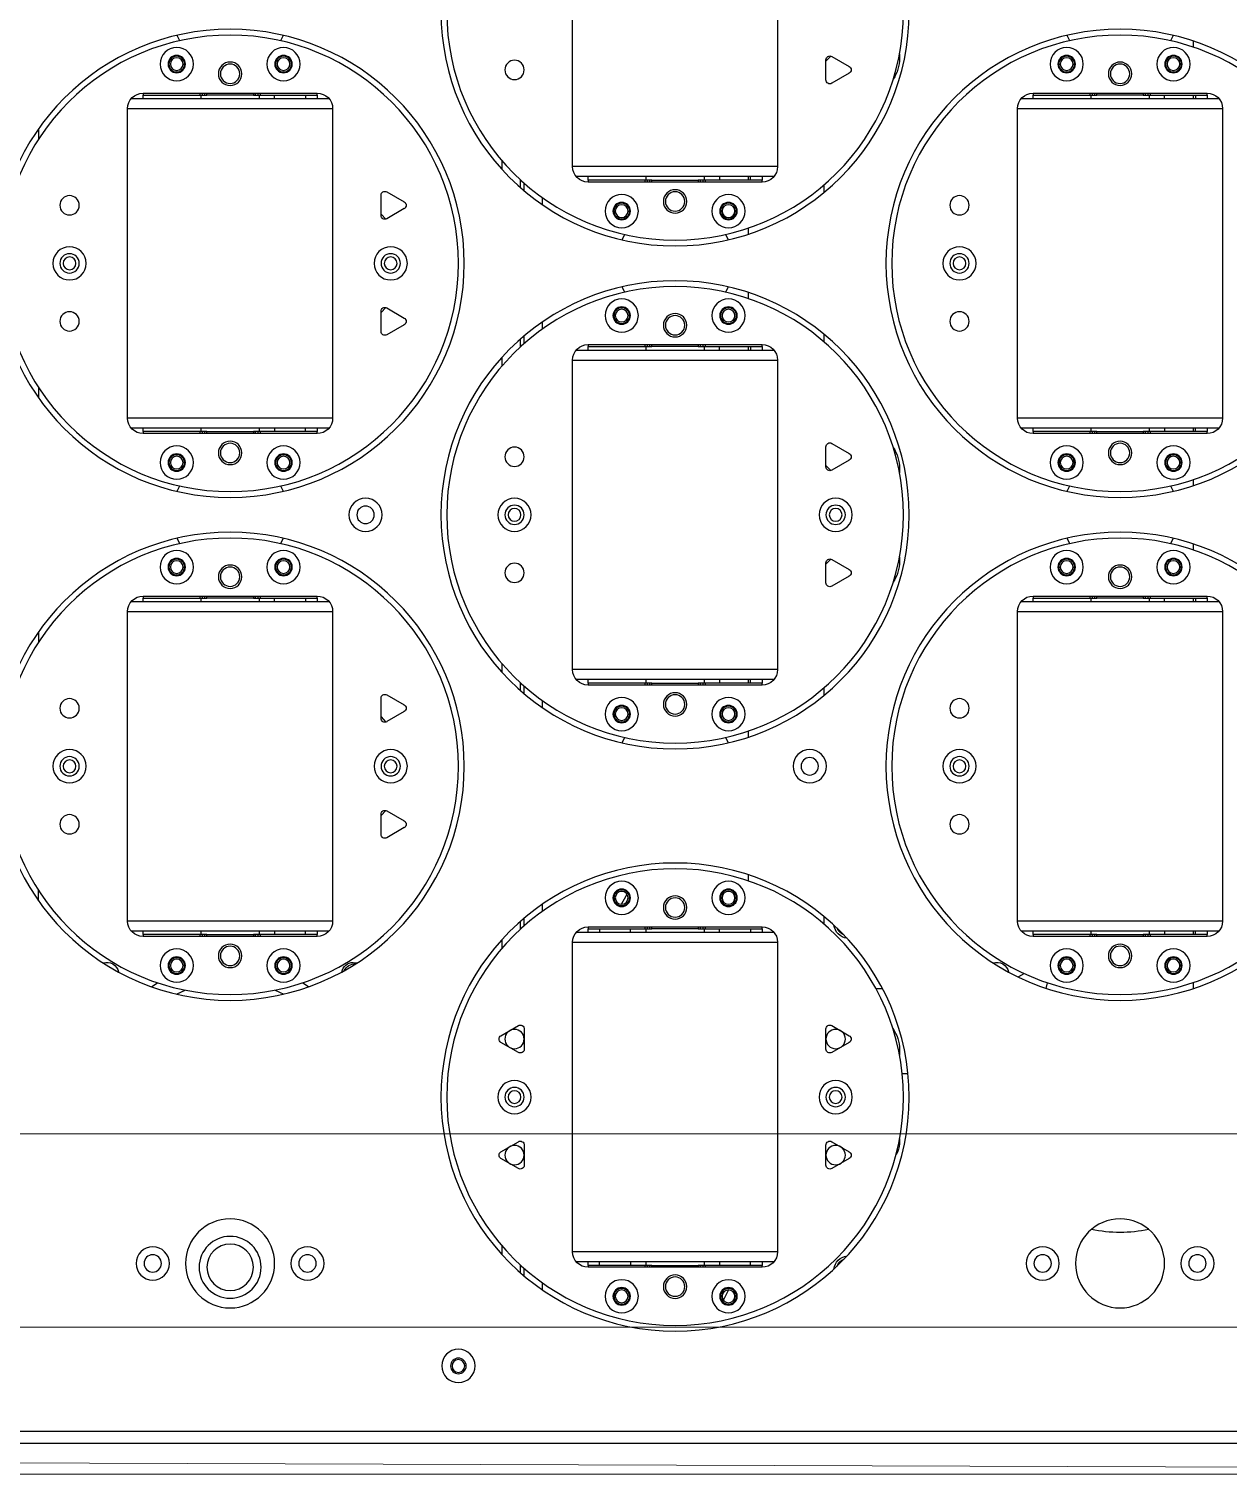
# Model space of a CAD drawing. Header units: millimetres. Extents: x 845401 to 948039, y 511594 to 550263.
# Drawn here: x 900450.8 to 900760.8, y 531303.8 to 531677.3 of the extents above; entities that cross this region are included whole.
import ezdxf

# ---------------------------------------------------------------- set-up
doc = ezdxf.new("R2010")
doc.units = ezdxf.units.MM
doc.layers.add('00', color=7, linetype='Continuous')
doc.layers.add('A-剖-0.10mm.......SECT-L01', color=255, linetype='Continuous', lineweight=18)
doc.layers.add('物流设备', color=7, linetype='Continuous', lineweight=5)

# ---------------------------------------------------------------- blocks, each defined once
blk = doc.blocks.new('*U100544')
at = {"color": 1}
blk.add_lwpolyline([(0, -630), (4173.78, -630), (4173.78, 630), (0, 630)], close=True, dxfattribs=at)
at = {"color": 4}
blk.add_lwpolyline([(0, -600), (4173.78, -600), (4173.78, 600), (0, 600)], close=True, dxfattribs=at)
for tag, p in [('设备编号', (485.24, 55.29)), ('设备高度', (489.75, -155.56))]:
    blk.add_attdef(tag, p, '', height=100)
at = {"flags": 1}
blk.add_attdef('设备类型', (14286.52, -37.08), '', height=100, dxfattribs=at)
blk = doc.blocks.new('1260包胶摆轮')
at = {"color": 7, "linetype": 'Continuous', "lineweight": 25}
for p, q in [((4843148.18, 879146.8), (4841955.59, 879146.8)), ((4843148.78, 879143.7), (4841954.98, 879143.7)), ((4842454.38, 879100.67), (4842454.38, 879102.69)), ((4842455.38, 879103.55), (4842455.38, 879101.57)), ((4842454.38, 879100.8), (4842454.52, 879100.8)), ((4842468.76, 879099.8), (4842494.38, 879099.8)), ((4842516.88, 879101.3), (4842471.88, 879101.3)), ((4842516.88, 879101.3), (4842471.88, 879101.3)), ((4842471.88, 879100.8), (4842471.88, 879101.3)), ((4842471.88, 879100.8), (4842471.88, 879101.3)), ((4842486.63, 879100.8), (4842471.88, 879100.8)), ((4842471.88, 879100.8), (4842471.88, 879099.8)), ((4842486.63, 879100.8), (4842471.88, 879100.8)), ((4842471.88, 879100.8), (4842471.88, 879099.8)), ((4842474.88, 879100.8), (4842474.88, 879099.8)), ((4842482.88, 879099.8), (4842482.88, 879100.8)), ((4842486.63, 879101.3), (4842486.63, 879100.8)), ((4842486.63, 879101.3), (4842486.63, 879100.8)), ((4842487.22, 879100.8), (4842486.63, 879100.8)), ((4842486.88, 879100.8), (4842486.88, 879099.8)), ((4842487.8, 879100.8), (4842487.22, 879100.8)), ((4842488.38, 879100.8), (4842487.8, 879100.8)), ((4842488.38, 879101.3), (4842488.38, 879100.8)), ((4842488.38, 879100.8), (4842494.38, 879100.8)), ((4842494.38, 879100.8), (4842500.38, 879100.8)), ((4842494.38, 879099.8), (4842520, 879099.8)), ((4842500.38, 879100.8), (4842500.38, 879101.3)), ((4842500.97, 879100.8), (4842500.38, 879100.8)), ((4842501.54, 879100.8), (4842500.97, 879100.8)), ((4842502.13, 879100.8), (4842501.54, 879100.8)), ((4842501.88, 879099.8), (4842501.88, 879100.8)), ((4842502.13, 879100.8), (4842502.13, 879101.3)), ((4842502.13, 879100.8), (4842502.13, 879101.3)), ((4842516.88, 879100.8), (4842502.13, 879100.8)), ((4842516.88, 879100.8), (4842502.13, 879100.8)), ((4842505.88, 879099.8), (4842505.88, 879100.8)), ((4842513.88, 879100.8), (4842513.88, 879099.8)), ((4842516.88, 879101.3), (4842516.88, 879100.8)), ((4842516.88, 879101.3), (4842516.88, 879100.8)), ((4842516.88, 879099.8), (4842516.88, 879100.8)), ((4842516.88, 879099.8), (4842516.88, 879100.8)), ((4842536.33, 879100.8), (4842536.43, 879100.8)), ((4842467.88, 879097.3), (4842467.88, 879017.3)), ((4842467.88, 879097.3), (4842467.88, 879017.3)), ((4842520.88, 879017.3), (4842520.88, 879097.3)), ((4842520.88, 879017.3), (4842520.88, 879097.3)), ((4842453.88, 879075.76), (4842449.38, 879073.16)), ((4842539.38, 879073.16), (4842534.88, 879075.76)), ((4842455.38, 879069.7), (4842455.38, 879074.9)), ((4842533.38, 879074.9), (4842533.38, 879069.7)), ((4842449.38, 879071.43), (4842453.88, 879068.83)), ((4842534.88, 879068.83), (4842539.38, 879071.43)), ((4842552.38, 879068.13), (4842552.38, 879069.3)), ((4842554.59, 879051.3), (4842553.08, 879051.3)), ((4842453.88, 879045.76), (4842449.38, 879043.16)), ((4842539.38, 879043.16), (4842534.88, 879045.76)), ((4842552.38, 879045.05), (4842552.38, 879046.46)), ((4842455.38, 879039.7), (4842455.38, 879044.9)), ((4842533.38, 879044.9), (4842533.38, 879039.7)), ((4842449.38, 879041.43), (4842453.88, 879038.83)), ((4842534.88, 879038.83), (4842539.38, 879041.43)), ((4842391.01, 879029.64), (4842393.24, 879030.69)), ((4842548.01, 879029.3), (4842546.32, 879029.3)), ((4842590.27, 879029.2), (4842590.61, 879027.73)), ((4842628.38, 879029.24), (4842628.38, 879027.66)), ((4842411.2, 879022.48), (4842412.17, 879022.64)), ((4842401.88, 879015.8), (4842356.88, 879015.8)), ((4842356.88, 879015.3), (4842356.88, 879015.8)), ((4842371.63, 879015.8), (4842371.63, 879015.3)), ((4842373.38, 879015.8), (4842373.38, 879015.3)), ((4842385.38, 879015.3), (4842385.38, 879015.8)), ((4842387.13, 879015.3), (4842387.13, 879015.8)), ((4842401.88, 879015.8), (4842401.88, 879015.3)), ((4842631.88, 879015.8), (4842586.88, 879015.8)), ((4842586.88, 879015.3), (4842586.88, 879015.8)), ((4842601.63, 879015.8), (4842601.63, 879015.3)), ((4842603.38, 879015.8), (4842603.38, 879015.3)), ((4842615.38, 879015.3), (4842615.38, 879015.8)), ((4842617.13, 879015.3), (4842617.13, 879015.8)), ((4842631.88, 879015.8), (4842631.88, 879015.3)), ((4842353.76, 879014.3), (4842405.01, 879014.3)), ((4842371.63, 879015.3), (4842356.88, 879015.3)), ((4842356.88, 879015.3), (4842356.88, 879014.3)), ((4842372.22, 879015.3), (4842371.63, 879015.3)), ((4842371.88, 879015.3), (4842371.88, 879014.3)), ((4842372.8, 879015.3), (4842372.22, 879015.3)), ((4842373.38, 879015.3), (4842372.8, 879015.3)), ((4842373.38, 879015.3), (4842385.38, 879015.3)), ((4842385.97, 879015.3), (4842385.38, 879015.3)), ((4842386.55, 879015.3), (4842385.97, 879015.3)), ((4842387.13, 879015.3), (4842386.55, 879015.3)), ((4842386.88, 879014.3), (4842386.88, 879015.3)), ((4842401.88, 879015.3), (4842387.13, 879015.3)), ((4842390.88, 879014.3), (4842390.88, 879015.3)), ((4842398.88, 879015.3), (4842398.88, 879014.3)), ((4842401.88, 879014.3), (4842401.88, 879015.3)), ((4842454.38, 879011.91), (4842454.38, 879013.93)), ((4842455.38, 879013.03), (4842455.38, 879011.05)), ((4842494.38, 879014.8), (4842468.76, 879014.8)), ((4842471.88, 879014.8), (4842471.88, 879013.8)), ((4842471.88, 879014.8), (4842471.88, 879013.8)), ((4842471.88, 879013.8), (4842486.63, 879013.8)), ((4842471.88, 879013.3), (4842471.88, 879013.8)), ((4842471.88, 879013.3), (4842471.88, 879013.8)), ((4842471.88, 879013.8), (4842486.63, 879013.8)), ((4842471.88, 879013.3), (4842516.88, 879013.3)), ((4842471.88, 879013.3), (4842516.88, 879013.3)), ((4842474.88, 879013.8), (4842474.88, 879014.8)), ((4842482.88, 879014.8), (4842482.88, 879013.8)), ((4842486.63, 879013.8), (4842486.63, 879013.3)), ((4842486.63, 879013.8), (4842486.63, 879013.3)), ((4842486.63, 879013.8), (4842487.22, 879013.8)), ((4842486.88, 879014.8), (4842486.88, 879013.8)), ((4842487.22, 879013.8), (4842487.8, 879013.8)), ((4842487.8, 879013.8), (4842488.38, 879013.8)), ((4842494.38, 879013.8), (4842488.38, 879013.8)), ((4842488.38, 879013.8), (4842488.38, 879013.3)), ((4842520, 879014.8), (4842494.38, 879014.8)), ((4842500.38, 879013.8), (4842494.38, 879013.8)), ((4842500.38, 879013.3), (4842500.38, 879013.8)), ((4842500.38, 879013.8), (4842500.97, 879013.8)), ((4842500.97, 879013.8), (4842501.54, 879013.8)), ((4842501.54, 879013.8), (4842502.13, 879013.8)), ((4842501.88, 879013.8), (4842501.88, 879014.8)), ((4842502.13, 879013.3), (4842502.13, 879013.8)), ((4842502.13, 879013.8), (4842516.88, 879013.8)), ((4842502.13, 879013.3), (4842502.13, 879013.8)), ((4842502.13, 879013.8), (4842516.88, 879013.8)), ((4842505.88, 879014.8), (4842505.88, 879013.8)), ((4842513.88, 879013.8), (4842513.88, 879014.8)), ((4842516.88, 879013.8), (4842516.88, 879014.8)), ((4842516.88, 879013.8), (4842516.88, 879014.8)), ((4842516.88, 879013.8), (4842516.88, 879013.3)), ((4842516.88, 879013.8), (4842516.88, 879013.3)), ((4842532.88, 879012.59), (4842532.88, 879010.63)), ((4842583.76, 879014.3), (4842635.01, 879014.3)), ((4842601.63, 879015.3), (4842586.88, 879015.3)), ((4842586.88, 879015.3), (4842586.88, 879014.3)), ((4842602.22, 879015.3), (4842601.63, 879015.3)), ((4842601.88, 879015.3), (4842601.88, 879014.3)), ((4842602.8, 879015.3), (4842602.22, 879015.3)), ((4842603.38, 879015.3), (4842602.8, 879015.3)), ((4842603.38, 879015.3), (4842615.38, 879015.3)), ((4842615.97, 879015.3), (4842615.38, 879015.3)), ((4842616.55, 879015.3), (4842615.97, 879015.3)), ((4842617.13, 879015.3), (4842616.55, 879015.3)), ((4842616.88, 879014.3), (4842616.88, 879015.3)), ((4842631.88, 879015.3), (4842617.13, 879015.3)), ((4842620.88, 879014.3), (4842620.88, 879015.3)), ((4842628.38, 879015.3), (4842628.38, 879014.3)), ((4842628.88, 879015.3), (4842628.88, 879014.3)), ((4842631.88, 879014.3), (4842631.88, 879015.3)), ((4842352.88, 879011.8), (4842352.88, 878931.8)), ((4842405.88, 878931.8), (4842405.88, 879011.8)), ((4842582.88, 879011.8), (4842582.88, 878931.8)), ((4842635.88, 878931.8), (4842635.88, 879011.8)), ((4842329.88, 879006.58), (4842329.88, 879003.9)), ((4842513.38, 879001.44), (4842513.38, 878999.86)), ((4842424.38, 878987.66), (4842419.88, 878990.26)), ((4842418.38, 878989.4), (4842418.38, 878984.2)), ((4842419.88, 878983.33), (4842424.38, 878985.93)), ((4842419.64, 878983.23), (4842418.38, 878984.54)), ((4842513.38, 878964.24), (4842513.38, 878962.66)), ((4842418.38, 878959.05), (4842419.64, 878960.36)), ((4842424.38, 878957.66), (4842419.88, 878960.26)), ((4842418.38, 878959.4), (4842418.38, 878954.2)), ((4842419.88, 878953.33), (4842424.38, 878955.93)), ((4842454.38, 878950.17), (4842454.38, 878952.19)), ((4842455.38, 878953.05), (4842455.38, 878951.07)), ((4842532.88, 878953.47), (4842532.88, 878951.51)), ((4842468.76, 878949.3), (4842520.01, 878949.3)), ((4842516.88, 878950.8), (4842471.88, 878950.8)), ((4842471.88, 878950.3), (4842471.88, 878950.8)), ((4842486.63, 878950.3), (4842471.88, 878950.3)), ((4842471.88, 878950.3), (4842471.88, 878949.3)), ((4842486.63, 878950.8), (4842486.63, 878950.3)), ((4842487.22, 878950.3), (4842486.63, 878950.3)), ((4842486.88, 878950.3), (4842486.88, 878949.3)), ((4842487.8, 878950.3), (4842487.22, 878950.3)), ((4842488.38, 878950.3), (4842487.8, 878950.3)), ((4842488.38, 878950.8), (4842488.38, 878950.3)), ((4842488.38, 878950.3), (4842500.38, 878950.3)), ((4842500.38, 878950.3), (4842500.38, 878950.8)), ((4842500.97, 878950.3), (4842500.38, 878950.3)), ((4842501.55, 878950.3), (4842500.97, 878950.3)), ((4842502.13, 878950.3), (4842501.55, 878950.3)), ((4842501.88, 878949.3), (4842501.88, 878950.3)), ((4842502.13, 878950.3), (4842502.13, 878950.8)), ((4842516.88, 878950.3), (4842502.13, 878950.3)), ((4842505.88, 878949.3), (4842505.88, 878950.3)), ((4842513.38, 878950.3), (4842513.38, 878949.3)), ((4842513.88, 878950.3), (4842513.88, 878949.3)), ((4842516.88, 878950.8), (4842516.88, 878950.3)), ((4842516.88, 878949.3), (4842516.88, 878950.3)), ((4842467.88, 878946.8), (4842467.88, 878866.8)), ((4842520.88, 878866.8), (4842520.88, 878946.8)), ((4842329.88, 878937.02), (4842329.88, 878939.7)), ((4842405.01, 878929.3), (4842353.76, 878929.3)), ((4842356.88, 878929.3), (4842356.88, 878928.3)), ((4842356.88, 878927.8), (4842356.88, 878928.3)), ((4842356.88, 878928.3), (4842371.63, 878928.3)), ((4842356.88, 878927.8), (4842401.88, 878927.8)), ((4842371.63, 878928.3), (4842371.63, 878927.8)), ((4842371.63, 878928.3), (4842372.22, 878928.3)), ((4842371.88, 878929.3), (4842371.88, 878928.3)), ((4842372.22, 878928.3), (4842372.8, 878928.3)), ((4842372.8, 878928.3), (4842373.38, 878928.3)), ((4842385.38, 878928.3), (4842373.38, 878928.3)), ((4842373.38, 878928.3), (4842373.38, 878927.8)), ((4842385.38, 878927.8), (4842385.38, 878928.3)), ((4842385.38, 878928.3), (4842385.97, 878928.3)), ((4842385.97, 878928.3), (4842386.55, 878928.3)), ((4842386.55, 878928.3), (4842387.13, 878928.3)), ((4842386.88, 878928.3), (4842386.88, 878929.3)), ((4842387.13, 878927.8), (4842387.13, 878928.3)), ((4842387.13, 878928.3), (4842401.88, 878928.3)), ((4842390.88, 878929.3), (4842390.88, 878928.3)), ((4842398.88, 878928.3), (4842398.88, 878929.3)), ((4842401.88, 878928.3), (4842401.88, 878929.3)), ((4842401.88, 878928.3), (4842401.88, 878927.8)), ((4842635.01, 878929.3), (4842583.76, 878929.3)), ((4842586.88, 878929.3), (4842586.88, 878928.3)), ((4842586.88, 878928.3), (4842601.63, 878928.3)), ((4842586.88, 878927.8), (4842586.88, 878928.3)), ((4842586.88, 878927.8), (4842631.88, 878927.8)), ((4842601.63, 878928.3), (4842601.63, 878927.8)), ((4842601.63, 878928.3), (4842602.22, 878928.3)), ((4842601.88, 878929.3), (4842601.88, 878928.3)), ((4842602.22, 878928.3), (4842602.8, 878928.3)), ((4842602.8, 878928.3), (4842603.38, 878928.3)), ((4842615.38, 878928.3), (4842603.38, 878928.3)), ((4842603.38, 878928.3), (4842603.38, 878927.8)), ((4842615.38, 878927.8), (4842615.38, 878928.3)), ((4842615.38, 878928.3), (4842615.97, 878928.3)), ((4842615.97, 878928.3), (4842616.55, 878928.3)), ((4842616.55, 878928.3), (4842617.13, 878928.3)), ((4842616.88, 878928.3), (4842616.88, 878929.3)), ((4842617.13, 878928.3), (4842631.88, 878928.3)), ((4842617.13, 878927.8), (4842617.13, 878928.3)), ((4842620.88, 878929.3), (4842620.88, 878928.3)), ((4842628.38, 878929.3), (4842628.38, 878928.3)), ((4842628.88, 878928.3), (4842628.88, 878929.3)), ((4842631.88, 878928.3), (4842631.88, 878929.3)), ((4842631.88, 878928.3), (4842631.88, 878927.8)), ((4842533.38, 878924.4), (4842533.38, 878919.2)), ((4842539.38, 878922.66), (4842534.88, 878925.26)), ((4842534.64, 878918.23), (4842533.38, 878919.54)), ((4842534.88, 878918.33), (4842539.38, 878920.93)), ((4842552.38, 878917.63), (4842552.38, 878918.8)), ((4842628.38, 878915.94), (4842628.38, 878914.36)), ((4842628.38, 878899.24), (4842628.38, 878897.66)), ((4842533.38, 878894.05), (4842534.64, 878895.36)), ((4842533.38, 878894.4), (4842533.38, 878889.2)), ((4842539.38, 878892.66), (4842534.88, 878895.26)), ((4842552.38, 878894.8), (4842552.38, 878895.96)), ((4842534.88, 878888.33), (4842539.38, 878890.93)), ((4842401.88, 878885.8), (4842356.88, 878885.8)), ((4842356.88, 878885.3), (4842356.88, 878885.8)), ((4842371.63, 878885.3), (4842356.88, 878885.3)), ((4842356.88, 878885.3), (4842356.88, 878884.3)), ((4842371.63, 878885.8), (4842371.63, 878885.3)), ((4842372.22, 878885.3), (4842371.63, 878885.3)), ((4842371.88, 878885.3), (4842371.88, 878884.3)), ((4842372.8, 878885.3), (4842372.22, 878885.3)), ((4842373.38, 878885.3), (4842372.8, 878885.3)), ((4842373.38, 878885.8), (4842373.38, 878885.3)), ((4842373.38, 878885.3), (4842385.38, 878885.3)), ((4842385.38, 878885.3), (4842385.38, 878885.8)), ((4842385.97, 878885.3), (4842385.38, 878885.3)), ((4842386.55, 878885.3), (4842385.97, 878885.3)), ((4842387.13, 878885.3), (4842386.55, 878885.3)), ((4842386.88, 878884.3), (4842386.88, 878885.3)), ((4842387.13, 878885.3), (4842387.13, 878885.8)), ((4842401.88, 878885.3), (4842387.13, 878885.3)), ((4842390.88, 878884.3), (4842390.88, 878885.3)), ((4842398.88, 878885.3), (4842398.88, 878884.3)), ((4842401.88, 878885.8), (4842401.88, 878885.3)), ((4842401.88, 878884.3), (4842401.88, 878885.3)), ((4842631.88, 878885.8), (4842586.88, 878885.8)), ((4842586.88, 878885.3), (4842586.88, 878885.8)), ((4842601.63, 878885.3), (4842586.88, 878885.3)), ((4842586.88, 878885.3), (4842586.88, 878884.3)), ((4842601.63, 878885.8), (4842601.63, 878885.3)), ((4842602.22, 878885.3), (4842601.63, 878885.3)), ((4842601.88, 878885.3), (4842601.88, 878884.3)), ((4842602.8, 878885.3), (4842602.22, 878885.3)), ((4842603.38, 878885.3), (4842602.8, 878885.3)), ((4842603.38, 878885.8), (4842603.38, 878885.3)), ((4842603.38, 878885.3), (4842615.38, 878885.3)), ((4842615.38, 878885.3), (4842615.38, 878885.8)), ((4842615.97, 878885.3), (4842615.38, 878885.3)), ((4842616.55, 878885.3), (4842615.97, 878885.3)), ((4842617.13, 878885.3), (4842616.55, 878885.3)), ((4842616.88, 878884.3), (4842616.88, 878885.3)), ((4842617.13, 878885.3), (4842617.13, 878885.8)), ((4842631.88, 878885.3), (4842617.13, 878885.3)), ((4842620.88, 878884.3), (4842620.88, 878885.3)), ((4842628.38, 878885.3), (4842628.38, 878884.3)), ((4842628.88, 878885.3), (4842628.88, 878884.3)), ((4842631.88, 878885.8), (4842631.88, 878885.3)), ((4842631.88, 878884.3), (4842631.88, 878885.3)), ((4842352.88, 878881.8), (4842352.88, 878801.8)), ((4842353.76, 878884.3), (4842405.01, 878884.3)), ((4842405.88, 878801.8), (4842405.88, 878881.8)), ((4842582.88, 878881.8), (4842582.88, 878801.8)), ((4842583.76, 878884.3), (4842635.01, 878884.3)), ((4842635.88, 878801.8), (4842635.88, 878881.8)), ((4842329.88, 878873.9), (4842329.88, 878876.58)), ((4842454.38, 878861.41), (4842454.38, 878863.43)), ((4842455.38, 878862.53), (4842455.38, 878860.55)), ((4842520.01, 878864.3), (4842468.76, 878864.3)), ((4842471.88, 878864.3), (4842471.88, 878863.3)), ((4842471.88, 878862.8), (4842471.88, 878863.3)), ((4842471.88, 878863.3), (4842486.63, 878863.3)), ((4842471.88, 878862.8), (4842516.88, 878862.8)), ((4842486.63, 878863.3), (4842486.63, 878862.8)), ((4842486.63, 878863.3), (4842487.22, 878863.3)), ((4842486.88, 878864.3), (4842486.88, 878863.3)), ((4842487.22, 878863.3), (4842487.8, 878863.3)), ((4842487.8, 878863.3), (4842488.38, 878863.3)), ((4842500.38, 878863.3), (4842488.38, 878863.3)), ((4842488.38, 878863.3), (4842488.38, 878862.8)), ((4842500.38, 878862.8), (4842500.38, 878863.3)), ((4842500.38, 878863.3), (4842500.97, 878863.3)), ((4842500.97, 878863.3), (4842501.55, 878863.3)), ((4842501.55, 878863.3), (4842502.13, 878863.3)), ((4842501.88, 878863.3), (4842501.88, 878864.3)), ((4842502.13, 878862.8), (4842502.13, 878863.3)), ((4842502.13, 878863.3), (4842516.88, 878863.3)), ((4842505.88, 878864.3), (4842505.88, 878863.3)), ((4842513.38, 878864.3), (4842513.38, 878863.3)), ((4842513.88, 878863.3), (4842513.88, 878864.3)), ((4842516.88, 878863.3), (4842516.88, 878864.3)), ((4842516.88, 878863.3), (4842516.88, 878862.8)), ((4842418.38, 878859.4), (4842418.38, 878854.2)), ((4842424.38, 878857.66), (4842419.88, 878860.26)), ((4842532.88, 878862.09), (4842532.88, 878860.13)), ((4842419.88, 878853.33), (4842424.38, 878855.93)), ((4842419.64, 878853.23), (4842418.38, 878854.54)), ((4842513.38, 878850.94), (4842513.38, 878849.36)), ((4842513.38, 878834.24), (4842513.38, 878832.66)), ((4842418.38, 878829.05), (4842419.64, 878830.36)), ((4842418.38, 878829.4), (4842418.38, 878824.2)), ((4842424.38, 878827.66), (4842419.88, 878830.26)), ((4842419.88, 878823.33), (4842424.38, 878825.93)), ((4842454.38, 878820.17), (4842454.38, 878822.19)), ((4842455.38, 878823.05), (4842455.38, 878821.07)), ((4842532.88, 878823.47), (4842532.88, 878821.51)), ((4842468.76, 878819.3), (4842520.01, 878819.3)), ((4842516.88, 878820.8), (4842471.88, 878820.8)), ((4842471.88, 878820.3), (4842471.88, 878820.8)), ((4842486.63, 878820.3), (4842471.88, 878820.3)), ((4842471.88, 878820.3), (4842471.88, 878819.3)), ((4842486.63, 878820.8), (4842486.63, 878820.3)), ((4842487.22, 878820.3), (4842486.63, 878820.3)), ((4842486.88, 878820.3), (4842486.88, 878819.3)), ((4842487.8, 878820.3), (4842487.22, 878820.3)), ((4842488.38, 878820.3), (4842487.8, 878820.3)), ((4842488.38, 878820.8), (4842488.38, 878820.3)), ((4842488.38, 878820.3), (4842500.38, 878820.3)), ((4842500.38, 878820.3), (4842500.38, 878820.8)), ((4842500.97, 878820.3), (4842500.38, 878820.3)), ((4842501.55, 878820.3), (4842500.97, 878820.3)), ((4842502.13, 878820.3), (4842501.55, 878820.3)), ((4842501.88, 878819.3), (4842501.88, 878820.3)), ((4842502.13, 878820.3), (4842502.13, 878820.8)), ((4842516.88, 878820.3), (4842502.13, 878820.3)), ((4842505.88, 878819.3), (4842505.88, 878820.3)), ((4842513.38, 878820.3), (4842513.38, 878819.3)), ((4842513.88, 878820.3), (4842513.88, 878819.3)), ((4842516.88, 878820.8), (4842516.88, 878820.3)), ((4842516.88, 878819.3), (4842516.88, 878820.3)), ((4842467.88, 878816.8), (4842467.88, 878736.8)), ((4842520.88, 878736.8), (4842520.88, 878816.8)), ((4842329.88, 878807.02), (4842329.88, 878809.7)), ((4842405.01, 878799.3), (4842353.76, 878799.3)), ((4842356.88, 878799.3), (4842356.88, 878798.3)), ((4842371.88, 878799.3), (4842371.88, 878798.3)), ((4842386.88, 878798.3), (4842386.88, 878799.3)), ((4842390.88, 878799.3), (4842390.88, 878798.3)), ((4842398.88, 878798.3), (4842398.88, 878799.3)), ((4842401.88, 878798.3), (4842401.88, 878799.3)), ((4842635.01, 878799.3), (4842583.76, 878799.3)), ((4842586.88, 878799.3), (4842586.88, 878798.3)), ((4842601.88, 878799.3), (4842601.88, 878798.3)), ((4842616.88, 878798.3), (4842616.88, 878799.3)), ((4842620.88, 878799.3), (4842620.88, 878798.3)), ((4842628.38, 878799.3), (4842628.38, 878798.3)), ((4842628.88, 878798.3), (4842628.88, 878799.3)), ((4842631.88, 878798.3), (4842631.88, 878799.3)), ((4842356.88, 878797.8), (4842356.88, 878798.3)), ((4842356.88, 878798.3), (4842371.63, 878798.3)), ((4842356.88, 878797.8), (4842401.88, 878797.8)), ((4842371.63, 878798.3), (4842371.63, 878797.8)), ((4842371.63, 878798.3), (4842372.22, 878798.3)), ((4842372.22, 878798.3), (4842372.8, 878798.3)), ((4842372.8, 878798.3), (4842373.38, 878798.3)), ((4842385.38, 878798.3), (4842373.38, 878798.3)), ((4842373.38, 878798.3), (4842373.38, 878797.8)), ((4842385.38, 878797.8), (4842385.38, 878798.3)), ((4842385.38, 878798.3), (4842385.97, 878798.3)), ((4842385.97, 878798.3), (4842386.55, 878798.3)), ((4842386.55, 878798.3), (4842387.13, 878798.3)), ((4842387.13, 878798.3), (4842401.88, 878798.3)), ((4842387.13, 878797.8), (4842387.13, 878798.3)), ((4842401.88, 878798.3), (4842401.88, 878797.8)), ((4842539.38, 878792.66), (4842534.88, 878795.26)), ((4842586.88, 878797.8), (4842586.88, 878798.3)), ((4842586.88, 878798.3), (4842601.63, 878798.3)), ((4842586.88, 878797.8), (4842631.88, 878797.8)), ((4842601.63, 878798.3), (4842601.63, 878797.8)), ((4842601.63, 878798.3), (4842602.22, 878798.3)), ((4842602.22, 878798.3), (4842602.8, 878798.3)), ((4842602.8, 878798.3), (4842603.38, 878798.3)), ((4842615.38, 878798.3), (4842603.38, 878798.3)), ((4842603.38, 878798.3), (4842603.38, 878797.8)), ((4842615.38, 878797.8), (4842615.38, 878798.3)), ((4842615.38, 878798.3), (4842615.97, 878798.3)), ((4842615.97, 878798.3), (4842616.55, 878798.3)), ((4842616.55, 878798.3), (4842617.13, 878798.3)), ((4842617.13, 878797.8), (4842617.13, 878798.3)), ((4842617.13, 878798.3), (4842631.88, 878798.3)), ((4842631.88, 878798.3), (4842631.88, 878797.8)), ((4842533.38, 878794.4), (4842533.38, 878789.2)), ((4842534.64, 878788.23), (4842533.38, 878789.54)), ((4842534.88, 878788.33), (4842539.38, 878790.93)), ((4842552.38, 878787.63), (4842552.38, 878788.8)), ((4842628.38, 878785.94), (4842628.38, 878784.36))]:
    blk.add_line(p, q, dxfattribs=at)
at = {"color": 8, "linetype": 'Continuous', "lineweight": 25}
for p, q in [((4842460.12, 879107.16), (4842460.12, 879105.33)), ((4842449.64, 879095.76), (4842449.64, 879098.02)), ((4842487.22, 879101.3), (4842487.22, 879100.8)), ((4842487.8, 879100.8), (4842487.8, 879101.3)), ((4842500.97, 879101.3), (4842500.97, 879100.8)), ((4842501.54, 879100.8), (4842501.54, 879101.3)), ((4842520.88, 879097.3), (4842467.88, 879097.3)), ((4842520.88, 879097.3), (4842467.88, 879097.3)), ((4842372.22, 879015.8), (4842372.22, 879015.3)), ((4842372.8, 879015.3), (4842372.8, 879015.8)), ((4842385.97, 879015.8), (4842385.97, 879015.3)), ((4842386.55, 879015.3), (4842386.55, 879015.8)), ((4842449.64, 879016.57), (4842449.64, 879018.83)), ((4842467.88, 879017.3), (4842520.88, 879017.3)), ((4842467.88, 879017.3), (4842520.88, 879017.3)), ((4842602.22, 879015.8), (4842602.22, 879015.3)), ((4842602.8, 879015.3), (4842602.8, 879015.8)), ((4842615.97, 879015.8), (4842615.97, 879015.3)), ((4842616.55, 879015.3), (4842616.55, 879015.8)), ((4842487.22, 879013.8), (4842487.22, 879013.3)), ((4842487.8, 879013.3), (4842487.8, 879013.8)), ((4842500.97, 879013.8), (4842500.97, 879013.3)), ((4842501.54, 879013.3), (4842501.54, 879013.8)), ((4842405.88, 879011.8), (4842352.88, 879011.8)), ((4842460.12, 879009.27), (4842460.12, 879007.44)), ((4842635.88, 879011.8), (4842582.88, 879011.8)), ((4842460.12, 878956.66), (4842460.12, 878954.83)), ((4842487.22, 878950.8), (4842487.22, 878950.3)), ((4842487.8, 878950.3), (4842487.8, 878950.8)), ((4842500.97, 878950.8), (4842500.97, 878950.3)), ((4842501.55, 878950.3), (4842501.55, 878950.8)), ((4842449.64, 878945.26), (4842449.64, 878947.52)), ((4842520.88, 878946.8), (4842467.88, 878946.8)), ((4842352.88, 878931.8), (4842405.88, 878931.8)), ((4842582.88, 878931.8), (4842635.88, 878931.8)), ((4842372.22, 878928.3), (4842372.22, 878927.8)), ((4842372.8, 878927.8), (4842372.8, 878928.3)), ((4842385.97, 878928.3), (4842385.97, 878927.8)), ((4842386.55, 878927.8), (4842386.55, 878928.3)), ((4842602.22, 878928.3), (4842602.22, 878927.8)), ((4842602.8, 878927.8), (4842602.8, 878928.3)), ((4842615.97, 878928.3), (4842615.97, 878927.8)), ((4842616.55, 878927.8), (4842616.55, 878928.3)), ((4842372.22, 878885.8), (4842372.22, 878885.3)), ((4842372.8, 878885.3), (4842372.8, 878885.8)), ((4842385.97, 878885.8), (4842385.97, 878885.3)), ((4842386.55, 878885.3), (4842386.55, 878885.8)), ((4842602.22, 878885.8), (4842602.22, 878885.3)), ((4842602.8, 878885.3), (4842602.8, 878885.8)), ((4842615.97, 878885.8), (4842615.97, 878885.3)), ((4842616.55, 878885.3), (4842616.55, 878885.8)), ((4842405.88, 878881.8), (4842352.88, 878881.8)), ((4842635.88, 878881.8), (4842582.88, 878881.8)), ((4842449.64, 878866.07), (4842449.64, 878868.34)), ((4842467.88, 878866.8), (4842520.88, 878866.8)), ((4842487.22, 878863.3), (4842487.22, 878862.8)), ((4842487.8, 878862.8), (4842487.8, 878863.3)), ((4842500.97, 878863.3), (4842500.97, 878862.8)), ((4842501.55, 878862.8), (4842501.55, 878863.3)), ((4842460.12, 878858.77), (4842460.12, 878856.94)), ((4842460.12, 878826.66), (4842460.12, 878824.83)), ((4842487.22, 878820.8), (4842487.22, 878820.3)), ((4842487.8, 878820.3), (4842487.8, 878820.8)), ((4842500.97, 878820.8), (4842500.97, 878820.3)), ((4842501.55, 878820.3), (4842501.55, 878820.8)), ((4842449.64, 878815.26), (4842449.64, 878817.52)), ((4842520.88, 878816.8), (4842467.88, 878816.8)), ((4842352.88, 878801.8), (4842405.88, 878801.8)), ((4842582.88, 878801.8), (4842635.88, 878801.8)), ((4842372.22, 878798.3), (4842372.22, 878797.8)), ((4842372.8, 878797.8), (4842372.8, 878798.3)), ((4842385.97, 878798.3), (4842385.97, 878797.8)), ((4842386.55, 878797.8), (4842386.55, 878798.3)), ((4842602.22, 878798.3), (4842602.22, 878797.8)), ((4842602.8, 878797.8), (4842602.8, 878798.3)), ((4842615.97, 878798.3), (4842615.97, 878797.8)), ((4842616.55, 878797.8), (4842616.55, 878798.3))]:
    blk.add_line(p, q, dxfattribs=at)
at = {"color": 7, "linetype": 'Continuous', "lineweight": 25, "flags": 128}
for points in [[(4842508.2, 879107.15), (4842507.06, 879109.33), (4842506.81, 879109.71)], [(4842365.52, 879030.69), (4842365.66, 879030.62), (4842367.76, 879029.64)], [(4842359.08, 879028.79), (4842359.39, 879028.57), (4842360.64, 879027.74)], [(4842398.13, 879027.74), (4842399.37, 879028.57), (4842399.69, 879028.79)], [(4842583.02, 879026.25), (4842583.2, 879026.15), (4842584.57, 879025.33)], [(4842480.57, 879007.45), (4842481.71, 879005.27), (4842481.96, 879004.89)], [(4842480.67, 878965.72), (4842480.69, 878965.66), (4842481.36, 878964.34)], [(4842507.4, 878964.34), (4842508.07, 878965.66), (4842508.1, 878965.72)], [(4842366.36, 878914.25), (4842366.2, 878913.96), (4842365.67, 878912.87)], [(4842393.1, 878912.87), (4842392.56, 878913.96), (4842392.4, 878914.25)], [(4842596.36, 878914.25), (4842596.2, 878913.96), (4842595.67, 878912.87)], [(4842623.1, 878912.87), (4842622.56, 878913.96), (4842622.4, 878914.25)], [(4842365.67, 878900.72), (4842365.69, 878900.66), (4842366.36, 878899.34)], [(4842392.4, 878899.34), (4842393.07, 878900.66), (4842393.1, 878900.72)], [(4842595.67, 878900.72), (4842595.69, 878900.66), (4842596.36, 878899.34)], [(4842622.4, 878899.34), (4842623.07, 878900.66), (4842623.1, 878900.72)], [(4842481.36, 878849.25), (4842481.2, 878848.96), (4842480.67, 878847.87)], [(4842508.1, 878847.87), (4842507.56, 878848.96), (4842507.4, 878849.25)], [(4842480.67, 878835.72), (4842480.69, 878835.66), (4842481.36, 878834.34)], [(4842507.4, 878834.34), (4842508.07, 878835.66), (4842508.1, 878835.72)], [(4842366.36, 878784.25), (4842366.2, 878783.96), (4842365.67, 878782.87)], [(4842393.1, 878782.87), (4842392.56, 878783.96), (4842392.4, 878784.25)], [(4842596.36, 878784.25), (4842596.2, 878783.96), (4842595.67, 878782.87)], [(4842623.1, 878782.87), (4842622.56, 878783.96), (4842622.4, 878784.25)]]:
    blk.add_lwpolyline(points, dxfattribs=at)
at = {"color": 7, "linetype": 'Continuous', "lineweight": 25}
for centre, radius in [((4842438.38, 879126.8), 4.3), ((4842438.38, 879126.8), 2.02), ((4842438.38, 879126.8), 1.65), ((4842494.38, 879057.3), 60.5), ((4842494.38, 879057.3), 59), ((4842494.38, 879057.3), 59), ((4842480.58, 879108.8), 4.3), ((4842480.58, 879108.8), 4.3), ((4842508.18, 879108.8), 4.3), ((4842508.18, 879108.8), 4.3), ((4842379.38, 879100.3), 11.5), ((4842379.38, 879101.3), 8), ((4842480.58, 879108.8), 2.25), ((4842480.58, 879108.8), 2.25), ((4842480.58, 879108.8), 2.03), ((4842480.58, 879108.8), 2.03), ((4842480.58, 879108.8), 1.65), ((4842480.58, 879108.8), 1.65), ((4842494.38, 879106.3), 3.03), ((4842494.38, 879106.3), 3.03), ((4842508.18, 879108.8), 2.25), ((4842508.18, 879108.8), 2.25), ((4842508.18, 879108.8), 2.03), ((4842508.18, 879108.8), 2.02), ((4842508.18, 879108.8), 1.65), ((4842508.18, 879108.8), 1.65), ((4842609.38, 879100.3), 11.5), ((4842379.38, 879101.3), 6), ((4842494.38, 879106.3), 2.5), ((4842494.38, 879106.3), 2.5), ((4842359.38, 879100.3), 4.3), ((4842359.38, 879100.3), 2.25), ((4842399.38, 879100.3), 4.3), ((4842399.38, 879100.3), 2.25), ((4842589.38, 879100.3), 4.3), ((4842589.38, 879100.3), 2.25), ((4842629.38, 879100.3), 4.3), ((4842629.38, 879100.3), 2.25), ((4842452.88, 879072.3), 2.5), ((4842535.88, 879072.3), 2.5), ((4842452.88, 879057.3), 4.3), ((4842452.88, 879057.3), 4.3), ((4842535.88, 879057.3), 4.3), ((4842535.88, 879057.3), 4.3), ((4842452.88, 879057.3), 2.5), ((4842452.88, 879057.3), 2.5), ((4842452.88, 879057.3), 1.65), ((4842452.88, 879057.3), 1.65), ((4842535.88, 879057.3), 2.5), ((4842535.88, 879057.3), 2.5), ((4842535.88, 879057.3), 1.65), ((4842535.88, 879057.3), 1.65), ((4842452.88, 879042.3), 2.5), ((4842535.88, 879042.3), 2.5), ((4842379.38, 878971.8), 60.5), ((4842379.38, 878971.8), 59), ((4842609.38, 878971.8), 60.5), ((4842609.38, 878971.8), 59), ((4842365.58, 879023.3), 4.3), ((4842393.18, 879023.3), 4.3), ((4842595.58, 879023.3), 4.3), ((4842623.18, 879023.3), 4.3), ((4842365.58, 879023.3), 2.25), ((4842365.58, 879023.3), 2.03), ((4842365.58, 879023.3), 1.65), ((4842379.38, 879020.8), 3.03), ((4842379.38, 879020.8), 2.5), ((4842393.18, 879023.3), 2.25), ((4842393.18, 879023.3), 2.03), ((4842393.18, 879023.3), 1.65), ((4842595.58, 879023.3), 2.25), ((4842595.58, 879023.3), 2.03), ((4842595.58, 879023.3), 1.65), ((4842609.38, 879020.8), 3.03), ((4842609.38, 879020.8), 2.5), ((4842623.18, 879023.3), 2.25), ((4842623.18, 879023.3), 2.03), ((4842623.18, 879023.3), 1.65), ((4842480.58, 879005.8), 4.3), ((4842480.58, 879005.8), 4.3), ((4842494.38, 879008.3), 3.02), ((4842494.38, 879008.3), 3.03), ((4842494.38, 879008.3), 2.5), ((4842494.38, 879008.3), 2.5), ((4842508.18, 879005.8), 4.3), ((4842508.18, 879005.8), 4.3), ((4842480.58, 879005.8), 2.25), ((4842480.58, 879005.8), 2.25), ((4842480.58, 879005.8), 2.02), ((4842480.58, 879005.8), 2.03), ((4842480.58, 879005.8), 1.65), ((4842480.58, 879005.8), 1.65), ((4842508.18, 879005.8), 2.25), ((4842508.18, 879005.8), 2.25), ((4842508.18, 879005.8), 2.03), ((4842508.18, 879005.8), 2.02), ((4842508.18, 879005.8), 1.65), ((4842508.18, 879005.8), 1.65), ((4842337.88, 878986.8), 2.5), ((4842567.88, 878986.8), 2.5), ((4842337.88, 878971.8), 4.3), ((4842420.88, 878971.8), 4.3), ((4842529.17, 878971.8), 4.3), ((4842567.88, 878971.8), 4.3), ((4842337.88, 878971.8), 2.5), ((4842337.88, 878971.8), 1.65), ((4842420.88, 878971.8), 2.5), ((4842420.88, 878971.8), 1.65), ((4842529.17, 878971.8), 2.25), ((4842567.88, 878971.8), 2.5), ((4842567.88, 878971.8), 1.65), ((4842494.38, 878906.8), 60.5), ((4842494.38, 878906.8), 59), ((4842480.58, 878958.3), 4.3), ((4842480.58, 878958.3), 2.25), ((4842480.58, 878958.3), 2.03), ((4842480.58, 878958.3), 1.65), ((4842508.18, 878958.3), 4.3), ((4842508.18, 878958.3), 2.25), ((4842508.18, 878958.3), 2.03), ((4842508.18, 878958.3), 1.65), ((4842337.88, 878956.8), 2.5), ((4842494.38, 878955.8), 3.02), ((4842494.38, 878955.8), 2.5), ((4842567.88, 878956.8), 2.5), ((4842365.58, 878920.3), 4.3), ((4842365.58, 878920.3), 2.25), ((4842365.58, 878920.3), 2.03), ((4842379.38, 878922.8), 3.03), ((4842379.38, 878922.8), 2.5), ((4842393.18, 878920.3), 4.3), ((4842393.18, 878920.3), 2.25), ((4842393.18, 878920.3), 2.03), ((4842452.88, 878921.8), 2.5), ((4842595.58, 878920.3), 4.3), ((4842595.58, 878920.3), 2.25), ((4842595.58, 878920.3), 2.03), ((4842609.38, 878922.8), 3.03), ((4842609.38, 878922.8), 2.5), ((4842623.18, 878920.3), 4.3), ((4842623.18, 878920.3), 2.25), ((4842623.18, 878920.3), 2.03), ((4842365.58, 878920.3), 1.65), ((4842393.18, 878920.3), 1.65), ((4842595.58, 878920.3), 1.65), ((4842623.18, 878920.3), 1.65), ((4842414.38, 878906.8), 4.3), ((4842452.88, 878906.8), 4.3), ((4842535.88, 878906.8), 4.3), ((4842414.38, 878906.8), 2.25), ((4842452.88, 878906.8), 2.5), ((4842452.88, 878906.8), 1.65), ((4842535.88, 878906.8), 2.5), ((4842535.88, 878906.8), 1.65), ((4842379.38, 878841.8), 60.5), ((4842379.38, 878841.8), 59), ((4842609.38, 878841.8), 60.5), ((4842609.38, 878841.8), 59), ((4842365.58, 878893.3), 4.3), ((4842393.18, 878893.3), 4.3), ((4842595.58, 878893.3), 4.3), ((4842623.18, 878893.3), 4.3), ((4842365.58, 878893.3), 2.25), ((4842365.58, 878893.3), 2.03), ((4842365.58, 878893.3), 1.65), ((4842379.38, 878890.8), 3.03), ((4842379.38, 878890.8), 2.5), ((4842393.18, 878893.3), 2.25), ((4842393.18, 878893.3), 2.03), ((4842393.18, 878893.3), 1.65), ((4842452.88, 878891.8), 2.5), ((4842595.58, 878893.3), 2.25), ((4842595.58, 878893.3), 2.02), ((4842595.58, 878893.3), 1.65), ((4842609.38, 878890.8), 3.02), ((4842609.38, 878890.8), 2.5), ((4842623.18, 878893.3), 2.25), ((4842623.18, 878893.3), 2.03), ((4842623.18, 878893.3), 1.65), ((4842337.88, 878856.8), 2.5), ((4842480.58, 878855.3), 4.3), ((4842494.38, 878857.8), 3.03), ((4842494.38, 878857.8), 2.5), ((4842508.18, 878855.3), 4.3), ((4842567.88, 878856.8), 2.5), ((4842480.58, 878855.3), 2.25), ((4842480.58, 878855.3), 2.03), ((4842480.58, 878855.3), 1.65), ((4842508.18, 878855.3), 2.25), ((4842508.18, 878855.3), 2.03), ((4842508.18, 878855.3), 1.65), ((4842337.88, 878841.8), 4.3), ((4842337.88, 878841.8), 2.5), ((4842420.88, 878841.8), 4.3), ((4842420.88, 878841.8), 2.5), ((4842567.88, 878841.8), 4.3), ((4842567.88, 878841.8), 2.5), ((4842337.88, 878841.8), 1.65), ((4842420.88, 878841.8), 1.65), ((4842567.88, 878841.8), 1.65), ((4842494.38, 878776.8), 60.5), ((4842494.38, 878776.8), 59), ((4842480.58, 878828.3), 4.3), ((4842508.18, 878828.3), 4.3), ((4842337.88, 878826.8), 2.5), ((4842480.58, 878828.3), 2.25), ((4842480.58, 878828.3), 2.02), ((4842480.58, 878828.3), 1.65), ((4842494.38, 878825.8), 3.03), ((4842508.18, 878828.3), 2.25), ((4842508.18, 878828.3), 2.02), ((4842508.18, 878828.3), 1.65), ((4842567.88, 878826.8), 2.5), ((4842494.38, 878825.8), 2.5), ((4842379.38, 878792.8), 3.03), ((4842379.38, 878792.8), 2.5), ((4842609.38, 878792.8), 3.02), ((4842609.38, 878792.8), 2.5), ((4842365.58, 878790.3), 4.3), ((4842365.58, 878790.3), 2.25), ((4842365.58, 878790.3), 2.03), ((4842365.58, 878790.3), 1.65), ((4842393.18, 878790.3), 4.3), ((4842393.18, 878790.3), 2.25), ((4842393.18, 878790.3), 2.03), ((4842393.18, 878790.3), 1.65), ((4842452.88, 878791.8), 2.5), ((4842595.58, 878790.3), 4.3), ((4842595.58, 878790.3), 2.25), ((4842595.58, 878790.3), 2.03), ((4842595.58, 878790.3), 1.65), ((4842623.18, 878790.3), 4.3), ((4842623.18, 878790.3), 2.25), ((4842623.18, 878790.3), 2.03), ((4842623.18, 878790.3), 1.65)]:
    blk.add_circle(centre, radius, dxfattribs=at)
for centre, radius, start, end in [((4842539.38, 879102.3), 4, 187.7927, 262.2114), ((4842471.88, 879097.3), 4, 90, 180), ((4842471.88, 879097.3), 4, 90, 180), ((4842516.88, 879097.3), 4, 0, 90), ((4842516.88, 879097.3), 4, 0, 90), ((4842539.38, 879102.3), 3.4, 202.9308, 247.0733), ((4842609.38, 879057.3), 35, 90, 102.2202), ((4842609.38, 879057.3), 35, 77.7713, 90), ((4842454.38, 879074.9), 1, 0, 120), ((4842534.38, 879074.9), 1, 60, 180), ((4842449.88, 879072.3), 1, 120, 240), ((4842538.88, 879072.3), 1, 300, 60), ((4842547.38, 879069.3), 5, 0, 34.9944), ((4842454.38, 879069.7), 1, 240, 0), ((4842534.38, 879069.7), 1, 180, 300), ((4842454.38, 879044.9), 1, 0, 120), ((4842534.38, 879044.9), 1, 60, 180), ((4842449.88, 879042.3), 1, 120, 240), ((4842538.88, 879042.3), 1, 300, 60), ((4842542.63, 879045.05), 9.75, 325.0133, 0), ((4842454.38, 879039.7), 1, 240, 0), ((4842534.38, 879039.7), 1, 180, 300), ((4842347.56, 879025.48), 3, 251.1299, 350.1912), ((4842411.2, 879025.48), 3, 189.7345, 270), ((4842411.6, 879025.88), 3, 204.6591, 273.7825), ((4842577.56, 879025.48), 3, 251.1299, 350.1912), ((4842356.88, 879011.8), 4, 90, 180), ((4842401.88, 879011.8), 4, 0, 90), ((4842471.88, 879017.3), 4, 180, 270), ((4842471.88, 879017.3), 4, 180, 270), ((4842516.88, 879017.3), 4, 270, 0), ((4842516.88, 879017.3), 4, 270, 0), ((4842539.38, 879012.3), 4, 97.7886, 172.2073), ((4842586.88, 879011.8), 4, 90, 180), ((4842631.88, 879011.8), 4, 0, 90), ((4842539.38, 879012.3), 3.4, 112.9267, 157.0692), ((4842419.38, 878989.4), 1, 60, 180), ((4842423.88, 878986.8), 1, 300, 60), ((4842419.38, 878984.2), 1, 180, 300), ((4842419.38, 878959.4), 1, 60, 180), ((4842423.88, 878956.8), 1, 300, 60), ((4842419.38, 878954.2), 1, 180, 300), ((4842471.88, 878946.8), 4, 90, 180), ((4842516.88, 878946.8), 4, 0, 90), ((4842356.88, 878931.8), 4, 180, 270), ((4842401.88, 878931.8), 4, 270, 0), ((4842586.88, 878931.8), 4, 180, 270), ((4842631.88, 878931.8), 4, 270, 0), ((4842534.38, 878924.4), 1, 60, 180), ((4842538.88, 878921.8), 1, 300, 60), ((4842542.63, 878918.8), 9.75, 0, 33.4114), ((4842534.38, 878919.2), 1, 180, 300), ((4842534.38, 878894.4), 1, 60, 180), ((4842538.88, 878891.8), 1, 300, 60), ((4842542.63, 878894.8), 9.75, 326.5886, 0), ((4842534.38, 878889.2), 1, 180, 300), ((4842356.88, 878881.8), 4, 90, 180), ((4842401.88, 878881.8), 4, 0, 90), ((4842586.88, 878881.8), 4, 90, 180), ((4842631.88, 878881.8), 4, 0, 90), ((4842471.88, 878866.8), 4, 180, 270), ((4842516.88, 878866.8), 4, 270, 0), ((4842419.38, 878859.4), 1, 60, 180), ((4842423.88, 878856.8), 1, 300, 60), ((4842419.38, 878854.2), 1, 180, 300), ((4842419.38, 878829.4), 1, 60, 180), ((4842423.88, 878826.8), 1, 300, 60), ((4842419.38, 878824.2), 1, 180, 300), ((4842471.88, 878816.8), 4, 90, 180), ((4842516.88, 878816.8), 4, 0, 90), ((4842356.88, 878801.8), 4, 180, 270), ((4842401.88, 878801.8), 4, 270, 0), ((4842586.88, 878801.8), 4, 180, 270), ((4842631.88, 878801.8), 4, 270, 0), ((4842534.38, 878794.4), 1, 60, 180), ((4842538.88, 878791.8), 1, 300, 60), ((4842542.63, 878788.8), 9.75, 0, 33.4114), ((4842534.38, 878789.2), 1, 180, 300)]:
    blk.add_arc(centre, radius, start, end, dxfattribs=at)
blk = doc.blocks.new('小盘摆轮加过渡板')
at = {"layer": 'A-剖-0.10mm.......SECT-L01', "color": 4}
for points in [[(735451.26, 342660.57), (734251.26, 342660.57), (734251.26, 341382.62), (735451.26, 341382.62)], [(735451.26, 342650.57), (734251.26, 342650.57), (734251.26, 341390.57), (735451.26, 341390.57)]]:
    blk.add_lwpolyline(points, close=True, dxfattribs=at)
at = {"layer": 'A-剖-0.10mm.......SECT-L01', "color": 1, "xscale": -1, "rotation": 180}
blk.add_blockref('1260包胶摆轮', (-4107700.62, 1220537.36), dxfattribs=at)
blk = doc.blocks.new('C线')
at = {"layer": 'A-剖-0.10mm.......SECT-L01', "color": 2}
blk.add_lwpolyline([(983151.15, 469705.2), (980845.08, 469705.17), (980845.08, 470149.53), (983145.18, 470141.61)], close=True, dxfattribs=at)
blk.add_blockref('小盘摆轮加过渡板', (247693.92, 128758.97))
at = {"layer": '物流设备', "color": 0, "xscale": -1}
blk.add_blockref('*U100544', (985444.96, 470779.53, 25.38), dxfattribs=at)
blk = doc.blocks.new('BC线平台')
at = {"layer": 'A-剖-0.10mm.......SECT-L01', "color": 2, "elevation": 0.98}
blk.add_lwpolyline([(776874.46, 363350.44), (808174.13, 363350.44), (808174.13, 363250.44), (776874.46, 363250.44)], close=True, dxfattribs=at)

msp = doc.modelspace()

# ---------------------------------------------------------------- block references
at = {"layer": '00'}
for name, p in [('BC线平台', (120688.34, 168041.31, -0.98)), ('C线', (-81869.83, 61162.22))]:
    msp.add_blockref(name, p, dxfattribs=at)

doc.saveas('drawing.dxf')
